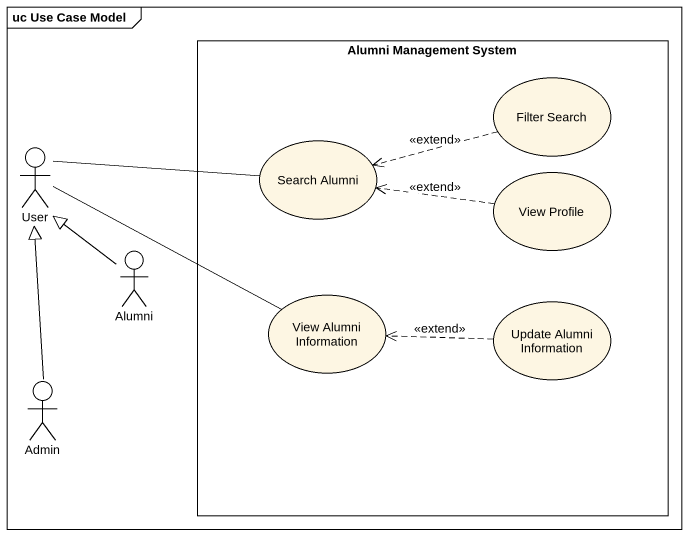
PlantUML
@startuml
mainframe uc Use Case Model
rectangle "Alumni Management System" as Alumni_Management_System {
  usecase "Filter Search" as Filter_Search
  usecase "Search Alumni" as Search_Alumni
  usecase "View Profile" as View_Profile
  usecase "View Alumni Information" as View_Alumni_Information
  usecase "Update Alumni Information" as Update_Alumni_Information
}
actor User
actor Alumni
actor Admin
Filter_Search .left.> Search_Alumni : <<extend>>
User -right- Search_Alumni
User -right- View_Alumni_Information
View_Profile .left.> Search_Alumni : <<extend>>
Alumni -up-|> User
Update_Alumni_Information .left.> View_Alumni_Information : <<extend>>
Admin -up-|> User
@enduml
